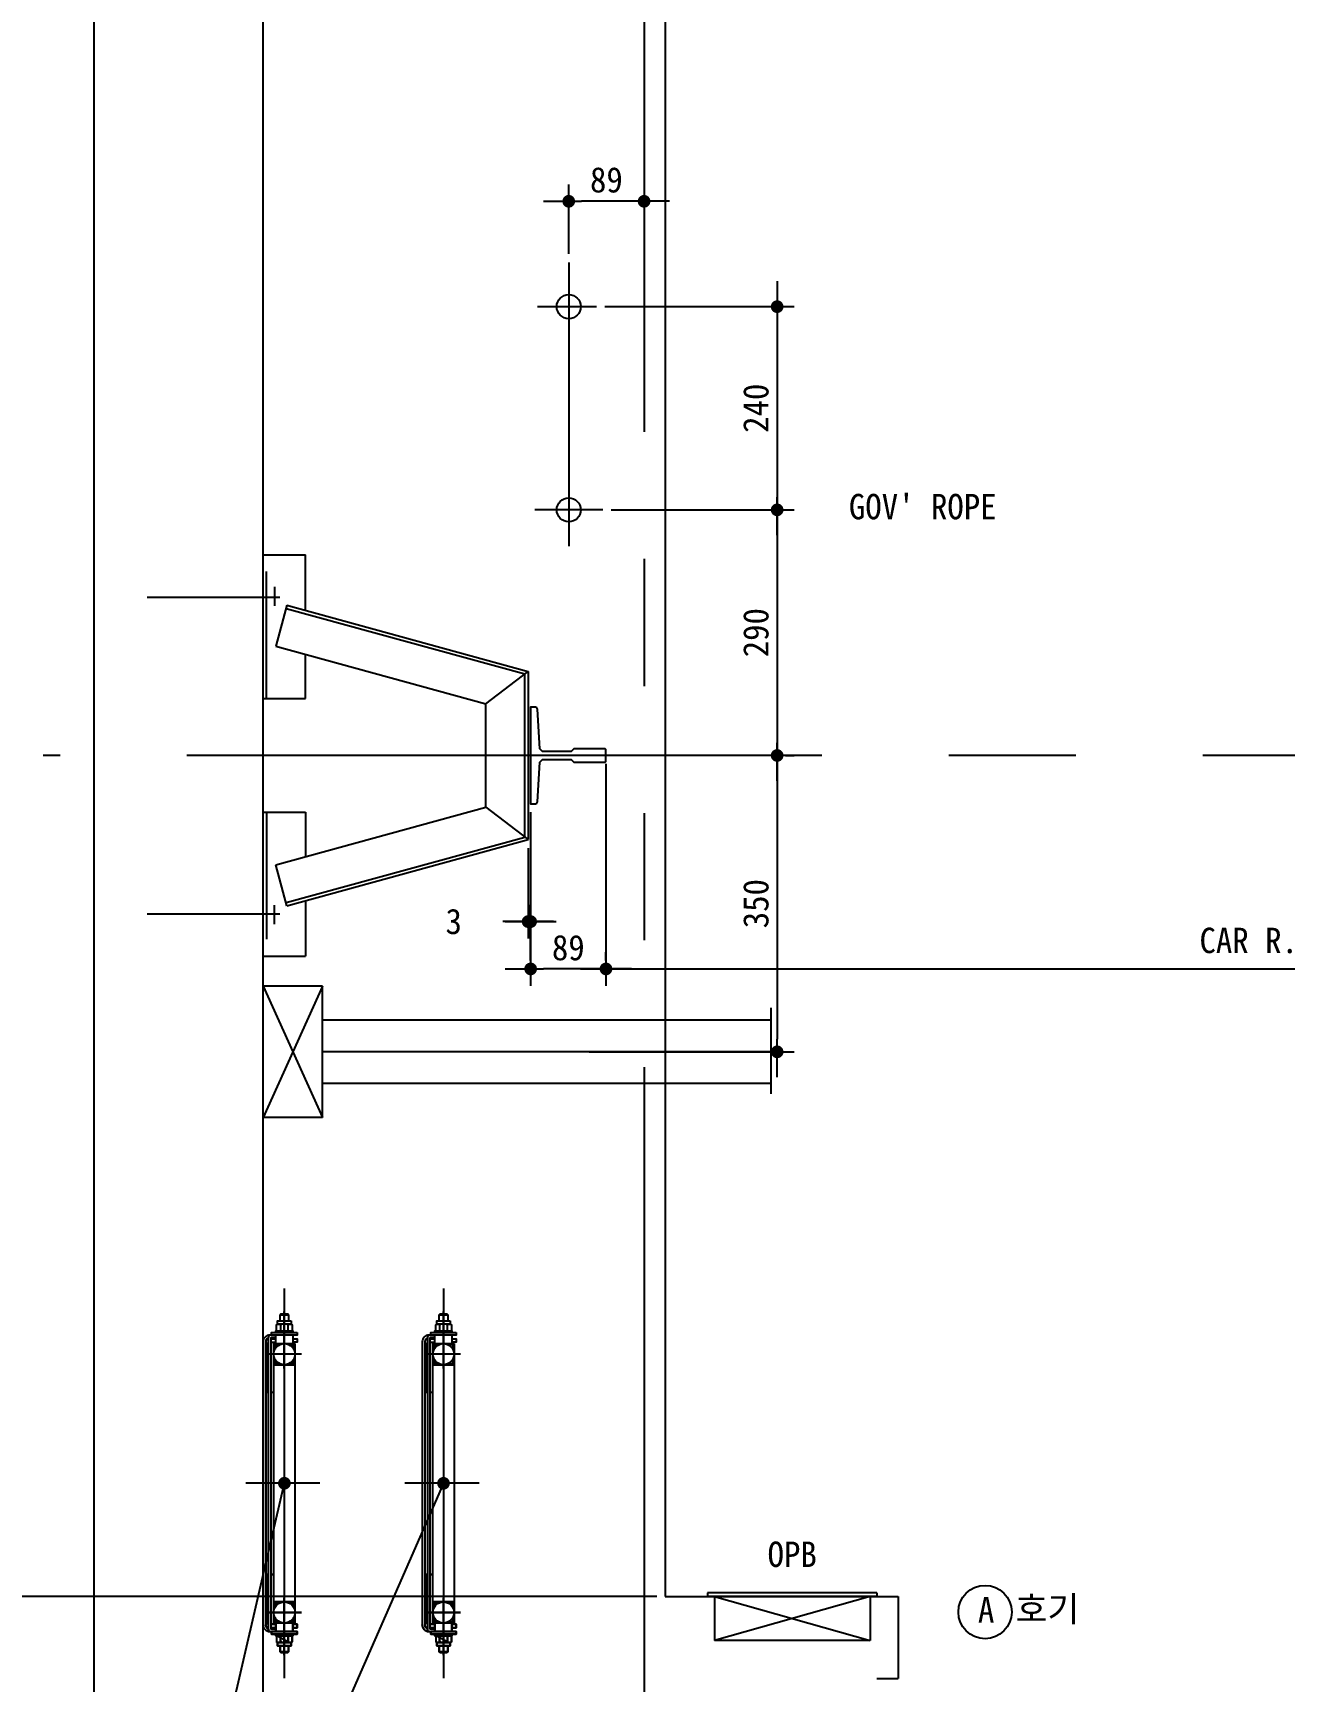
# Model space of a CAD drawing. Extents: x -9109 to 174251, y 57759 to 115528.
# Drawn here: x 43020 to 44498, y 111680 to 113627 of the extents above; entities that cross this region are included whole.
import ezdxf
from ezdxf.enums import TextEntityAlignment as Align

# ---------------------------------------------------------------- set-up
doc = ezdxf.new("R2010")
doc.units = 0
doc.header["$LTSCALE"] = 600
doc.header["$MEASUREMENT"] = 0
for name, pattern in [('CENTER', [2, 1.25, -0.25, 0.25, -0.25]), ('HIDDEN', [0.375, 0.25, -0.125]), ('PHANTOM', [2.5, 1.25, -0.25, 0.25, -0.25, 0.25, -0.25])]:
    doc.linetypes.add(name, pattern=pattern)
doc.layers.get('0').update_dxf_attribs({"linetype": 'CONTINUOUS'})
for name, color, linetype in [('1', 3, 'CONTINUOUS'), ('2', 4, 'HIDDEN'), ('3', 1, 'CENTER'), ('4', 6, 'PHANTOM'), ('A-DIMS', 7, 'CONTINUOUS')]:
    doc.layers.add(name, color=color, linetype=linetype)
doc.layers.add('A-MKXS-LEAD', color=7, linetype='CONTINUOUS', lineweight=25)
doc.layers.add('A-MKXS-TEXT1', color=3, linetype='CONTINUOUS', lineweight=25)
doc.styles.add('HY울릉도L', font='')
doc.styles.add('돋움체', font='')
doc.styles.get('HY울릉도L').set_extended_font_data('Dotum')
doc.styles.get('돋움체').set_extended_font_data('DotumChe')
doc.dimstyles.new('CDIM', dxfattribs={"dimtxt": 3, "dimasz": 1.5, "dimexe": 2, "dimexo": 1, "dimgap": 1, "dimtad": 1, "dimdec": 0, "dimrnd": 0.5, "dimzin": 0, "dimdsep": 32, "dimlunit": 6, "dimtxsty": 'HY울릉도L', "dimblk1": '_CIDOT', "dimblk2": '_CIDOT', "dimsah": 1, "dimcen": 5.5, "dimclrd": 2, "dimclre": 2, "dimclrt": 7, "dimadec": 0, "dimazin": 0, "dimtfac": 1, "dimtdec": 0, "dimtix": 1, "dimtmove": 2, "dimatfit": 1, "dimldrblk": '_CIDOT', "dimfxl": 1, "dimtolj": 1, "dimtzin": 0, "dimlwd": -1, "dimarcsym": 0})

# ---------------------------------------------------------------- blocks, each defined once
blk = doc.blocks.new('_CIDOT')
at = {"color": 0, "linetype": 'ByBlock'}
blk.add_line((2, 0), (-1, 0), dxfattribs=at)
at = {"color": 0, "linetype": 'ByBlock', "const_width": 0.5}
blk.add_lwpolyline([(-0.25, 0, 1), (0.25, 0, 1)], format="xyb", close=True, dxfattribs=at)
blk = doc.blocks.new('*D920')
at = {"layer": 'A-DIMS', "lineweight": -2, "transparency": 16777216}
for p, q in [((43757.1, 113880.4), (42832.1, 113880.4)), ((43757.1, 111780.4), (42832.1, 111780.4))]:
    blk.add_line(p, q, dxfattribs=at)
at = {"layer": 'A-DIMS', "transparency": 16777216}
blk.add_line((42852.1, 111795.4), (42852.1, 113865.4), dxfattribs=at)
at = {"layer": 'A-DIMS', "transparency": 16777216, "xscale": 15, "yscale": 15, "zscale": 15}
for p, rotation in [((42852.1, 113880.4), 90), ((42852.1, 111780.4), 270)]:
    blk.add_blockref('_CIDOT', p, dxfattribs=dict(at, rotation=rotation))
at = {"layer": 'A-DIMS', "color": 3, "transparency": 16777216, "insert": (42822.5, 112830.4), "char_height": 30, "attachment_point": 5, "rotation": 90, "style": '돋움체'}
blk.add_mtext('\\A1;{\\C7;CAR INSIDE(D) 2,100}', dxfattribs=at)
blk = doc.blocks.new('*D921')
at = {"layer": 'A-DIMS', "lineweight": -2, "transparency": 16777216}
for p, q in [((43732.1, 113905.4), (42472.1, 113905.4)), ((43732.1, 111623.4), (42472.1, 111623.4))]:
    blk.add_line(p, q, dxfattribs=at)
at = {"layer": 'A-DIMS', "transparency": 16777216}
blk.add_line((42492.1, 111638.4), (42492.1, 113890.4), dxfattribs=at)
at = {"layer": 'A-DIMS', "transparency": 16777216, "xscale": 15, "yscale": 15, "zscale": 15}
for p, rotation in [((42492.1, 113905.4), 90), ((42492.1, 111623.4), 270)]:
    blk.add_blockref('_CIDOT', p, dxfattribs=dict(at, rotation=rotation))
at = {"layer": 'A-DIMS', "color": 3, "transparency": 16777216, "insert": (42462.5, 112764.4), "char_height": 30, "attachment_point": 5, "rotation": 90, "style": '돋움체'}
blk.add_mtext('\\A1;{\\C7;CAR OUTSIDE(D) 2,282}', dxfattribs=at)
blk = doc.blocks.new('*D887')
at = {"layer": 'A-DIMS', "lineweight": -2, "transparency": 16777216}
for p, q in [((43695.7, 113303.4), (43919.3, 113303.4)), ((43703.3, 113063.4), (43919.3, 113063.4))]:
    blk.add_line(p, q, dxfattribs=at)
at = {"layer": 'A-DIMS', "transparency": 16777216}
blk.add_line((43899.3, 113288.4), (43899.3, 113078.4), dxfattribs=at)
at = {"layer": 'A-DIMS', "transparency": 16777216, "xscale": 15, "yscale": 15, "zscale": 15}
for p, rotation in [((43899.3, 113303.4), 90), ((43899.3, 113063.4), 270)]:
    blk.add_blockref('_CIDOT', p, dxfattribs=dict(at, rotation=rotation))
at = {"layer": 'A-DIMS', "color": 3, "transparency": 16777216, "insert": (43874.3, 113183.4), "char_height": 30, "attachment_point": 5, "rotation": 90, "style": '돋움체'}
blk.add_mtext('\\A1;240', dxfattribs=at)
blk = doc.blocks.new('*D888')
at = {"layer": 'A-DIMS', "lineweight": -2, "transparency": 16777216}
for p, q in [((43703.3, 113063.4), (43919.3, 113063.4)), ((43909.3, 112773.4), (43919.3, 112773.4))]:
    blk.add_line(p, q, dxfattribs=at)
at = {"layer": 'A-DIMS', "transparency": 16777216}
blk.add_line((43899.3, 113048.4), (43899.3, 112788.4), dxfattribs=at)
at = {"layer": 'A-DIMS', "transparency": 16777216, "xscale": 15, "yscale": 15, "zscale": 15}
for p, rotation in [((43899.3, 113063.4), 90), ((43899.3, 112773.4), 270)]:
    blk.add_blockref('_CIDOT', p, dxfattribs=dict(at, rotation=rotation))
at = {"layer": 'A-DIMS', "color": 3, "transparency": 16777216, "insert": (43874.3, 112918.4), "char_height": 30, "attachment_point": 5, "rotation": 90, "style": '돋움체'}
blk.add_mtext('\\A1;290', dxfattribs=at)
blk = doc.blocks.new('*D889')
at = {"layer": 'A-DIMS', "lineweight": -2, "transparency": 16777216}
for p, q in [((43909.3, 112773.4), (43919.3, 112773.4)), ((43677.1, 112423.4), (43919.3, 112423.4))]:
    blk.add_line(p, q, dxfattribs=at)
at = {"layer": 'A-DIMS', "transparency": 16777216}
blk.add_line((43899.3, 112758.4), (43899.3, 112438.4), dxfattribs=at)
at = {"layer": 'A-DIMS', "transparency": 16777216, "xscale": 15, "yscale": 15, "zscale": 15}
for p, rotation in [((43899.3, 112773.4), 90), ((43899.3, 112423.4), 270)]:
    blk.add_blockref('_CIDOT', p, dxfattribs=dict(at, rotation=rotation))
at = {"layer": 'A-DIMS', "color": 3, "transparency": 16777216, "insert": (43874.3, 112598.4), "char_height": 30, "attachment_point": 5, "rotation": 90, "style": '돋움체'}
blk.add_mtext('\\A1;350', dxfattribs=at)
blk = doc.blocks.new('*D890')
at = {"layer": 'A-DIMS', "lineweight": -2, "transparency": 16777216}
for p, q in [((43742.1, 113492), (43742.1, 113407.8)), ((43653.1, 113365.6), (43653.1, 113447.8))]:
    blk.add_line(p, q, dxfattribs=at)
at = {"layer": 'A-DIMS', "transparency": 16777216}
blk.add_line((43727.1, 113427.8), (43668.1, 113427.8), dxfattribs=at)
at = {"layer": 'A-DIMS', "transparency": 16777216, "xscale": 15, "yscale": 15, "zscale": 15, "rotation": 180}
blk.add_blockref('_CIDOT', (43653.1, 113427.8), dxfattribs=at)
at = {"layer": 'A-DIMS', "transparency": 16777216, "xscale": 15, "yscale": 15, "zscale": 15}
blk.add_blockref('_CIDOT', (43742.1, 113427.8), dxfattribs=at)
at = {"layer": 'A-DIMS', "color": 3, "transparency": 16777216, "insert": (43697.6, 113453), "char_height": 30, "attachment_point": 5, "style": '돋움체'}
blk.add_mtext('\\A1;89', dxfattribs=at)
blk = doc.blocks.new('*D893')
at = {"layer": 'A-DIMS', "lineweight": -2, "transparency": 16777216}
for p, q in [((43282.1, 114358.4), (42112.1, 114358.4)), ((43282.1, 111508.4), (42112.1, 111508.4))]:
    blk.add_line(p, q, dxfattribs=at)
at = {"layer": 'A-DIMS', "transparency": 16777216}
blk.add_line((42132.1, 114343.4), (42132.1, 111523.4), dxfattribs=at)
at = {"layer": 'A-DIMS', "transparency": 16777216, "xscale": 15, "yscale": 15, "zscale": 15}
for p, rotation in [((42132.1, 114358.4), 90), ((42132.1, 111508.4), 270)]:
    blk.add_blockref('_CIDOT', p, dxfattribs=dict(at, rotation=rotation))
at = {"layer": 'A-DIMS', "color": 3, "transparency": 16777216, "insert": (42104.3, 112933.4), "char_height": 30, "attachment_point": 5, "rotation": 90, "style": '돋움체'}
blk.add_mtext('\\A1;HD 2,850', dxfattribs=at)
blk = doc.blocks.new('*D895')
at = {"layer": 'A-DIMS', "lineweight": -2, "transparency": 16777216}
for p, q in [((42722.1, 112773.4), (42652.1, 112773.4)), ((43732.1, 111623.4), (42652.1, 111623.4))]:
    blk.add_line(p, q, dxfattribs=at)
at = {"layer": 'A-DIMS', "transparency": 16777216}
blk.add_line((42672.1, 112758.4), (42672.1, 111638.4), dxfattribs=at)
at = {"layer": 'A-DIMS', "transparency": 16777216, "xscale": 15, "yscale": 15, "zscale": 15}
for p, rotation in [((42672.1, 112773.4), 90), ((42672.1, 111623.4), 270)]:
    blk.add_blockref('_CIDOT', p, dxfattribs=dict(at, rotation=rotation))
at = {"layer": 'A-DIMS', "color": 3, "transparency": 16777216, "insert": (42644.3, 112198.4), "char_height": 30, "attachment_point": 5, "rotation": 90, "style": '돋움체'}
blk.add_mtext('\\A1;{\\C7;EE 1,150}', dxfattribs=at)
blk = doc.blocks.new('*D896')
at = {"layer": 'A-DIMS', "lineweight": -2, "transparency": 16777216}
for p, q in [((43608.1, 112706.4), (43608.1, 112501.3)), ((43697.1, 112531.3), (43697.1, 112541.3))]:
    blk.add_line(p, q, dxfattribs=at)
at = {"layer": 'A-DIMS', "transparency": 16777216}
blk.add_line((43682.1, 112521.3), (43623.1, 112521.3), dxfattribs=at)
at = {"layer": 'A-DIMS', "transparency": 16777216, "xscale": 15, "yscale": 15, "zscale": 15, "rotation": 180}
blk.add_blockref('_CIDOT', (43608.1, 112521.3), dxfattribs=at)
at = {"layer": 'A-DIMS', "transparency": 16777216, "xscale": 15, "yscale": 15, "zscale": 15}
blk.add_blockref('_CIDOT', (43697.1, 112521.3), dxfattribs=at)
at = {"layer": 'A-DIMS', "color": 3, "transparency": 16777216, "insert": (43652.6, 112546.3), "char_height": 30, "attachment_point": 5, "style": '돋움체'}
blk.add_mtext('\\A1;89', dxfattribs=at)
blk = doc.blocks.new('*D897')
at = {"layer": 'A-DIMS', "lineweight": -2, "transparency": 16777216}
for p, q in [((43605.1, 112664), (43605.1, 112557.2)), ((43608.1, 112531.3), (43608.1, 112597.2))]:
    blk.add_line(p, q, dxfattribs=at)
at = {"layer": 'A-DIMS', "transparency": 16777216}
for p, q in [((43590.1, 112577.2), (43575.1, 112577.2)), ((43608.1, 112577.2), (43605.1, 112577.2)), ((43623.1, 112577.2), (43638.1, 112577.2))]:
    blk.add_line(p, q, dxfattribs=at)
at = {"layer": 'A-DIMS', "transparency": 16777216, "xscale": 15, "yscale": 15, "zscale": 15, "rotation": 180}
blk.add_blockref('_CIDOT', (43608.1, 112577.2), dxfattribs=at)
at = {"layer": 'A-DIMS', "transparency": 16777216, "xscale": 15, "yscale": 15, "zscale": 15}
blk.add_blockref('_CIDOT', (43605.1, 112577.2), dxfattribs=at)
at = {"layer": 'A-DIMS', "color": 3, "transparency": 16777216, "insert": (43517.2, 112577.2), "char_height": 30, "attachment_point": 5, "style": '돋움체'}
blk.add_mtext('\\A1;3', dxfattribs=at)
blk = doc.blocks.new('*D898')
at = {"layer": 'A-DIMS', "lineweight": -2, "transparency": 16777216}
for p, q in [((42362.1, 112773.4), (42292.1, 112773.4)), ((43282.1, 111508.4), (42292.1, 111508.4))]:
    blk.add_line(p, q, dxfattribs=at)
at = {"layer": 'A-DIMS', "transparency": 16777216}
blk.add_line((42312.1, 112758.4), (42312.1, 111523.4), dxfattribs=at)
at = {"layer": 'A-DIMS', "transparency": 16777216, "xscale": 15, "yscale": 15, "zscale": 15}
for p, rotation in [((42312.1, 112773.4), 90), ((42312.1, 111508.4), 270)]:
    blk.add_blockref('_CIDOT', p, dxfattribs=dict(at, rotation=rotation))
at = {"layer": 'A-DIMS', "color": 3, "transparency": 16777216, "insert": (42284.3, 112140.9), "char_height": 30, "attachment_point": 5, "rotation": 90, "style": '돋움체'}
blk.add_mtext('\\A1;1,265', dxfattribs=at)
blk = doc.blocks.new('18K')
blk.add_lwpolyline([(-5.6, -57, -0.396891), (-8.1, -54.6), (-10.8, -8), (-14.1, -4.8), (-47.8, -4.8), (-51, -8), (-88, -8), (-89, -7), (-89, 7), (-88, 8), (-51, 8), (-47.8, 4.8), (-14.1, 4.8), (-10.8, 8), (-8.1, 54.6, -0.396891), (-5.6, 57), (0, 57), (0, -57)], format="xyb", close=True)
blk = doc.blocks.new('*D904')
at = {"layer": 'A-DIMS', "lineweight": -2, "transparency": 16777216}
for p, q in [((43697.1, 112763.4), (43697.1, 112501.3)), ((45487.1, 112763.4), (45487.1, 112501.3))]:
    blk.add_line(p, q, dxfattribs=at)
at = {"layer": 'A-DIMS', "transparency": 16777216}
blk.add_line((43712.1, 112521.3), (45472.1, 112521.3), dxfattribs=at)
at = {"layer": 'A-DIMS', "transparency": 16777216, "xscale": 15, "yscale": 15, "zscale": 15, "rotation": 180}
blk.add_blockref('_CIDOT', (43697.1, 112521.3), dxfattribs=at)
at = {"layer": 'A-DIMS', "transparency": 16777216, "xscale": 15, "yscale": 15, "zscale": 15}
blk.add_blockref('_CIDOT', (45487.1, 112521.3), dxfattribs=at)
at = {"layer": 'A-DIMS', "color": 3, "transparency": 16777216, "insert": (44592.1, 112551), "char_height": 30, "attachment_point": 5, "style": '돋움체'}
blk.add_mtext('\\A1;{\\C256;CAR R.G 1,790(T-18K)}', dxfattribs=at)
blk = doc.blocks.new('GMCP')
for p, q in [((-35, -77.5), (-35, 77.5)), ((-35, 77.5), (35, 77.5)), ((-35, -77.5), (35, -77.5))]:
    blk.add_line(p, q)
at = {"layer": '1'}
for p, q in [((35, 77.5), (-35, -77.5)), ((-35, 77.5), (35, -77.5))]:
    blk.add_line(p, q, dxfattribs=at)
at = {"layer": '4'}
for p, q in [((-565, -49.7), (-565, 52)), ((-565, 37.5), (-35, 37.5)), ((-565, 0), (-35, 0)), ((-565, -37.5), (-35, -37.5))]:
    blk.add_line(p, q, dxfattribs=at)
blk = doc.blocks.new('bra2')
for p, q in [((0, 0), (-50, 0)), ((-50, 0), (-50, -52.3)), ((-50, -104.1), (-50, -170)), ((0, -170), (-50, -170))]:
    blk.add_line(p, q)
at = {"layer": '1', "color": 7}
for p, q in [((-13.4, -132.1), (-13.4, -109.7)), ((137.1, -120), (-19.5, -120))]:
    blk.add_line(p, q, dxfattribs=at)
at = {"layer": '2'}
blk.add_line((-4, 0), (-4, -170), dxfattribs=at)
blk = doc.blocks.new('*D913')
at = {"layer": 'A-DIMS', "lineweight": -2, "transparency": 16777216}
for p, q in [((43732.1, 113905.4), (42652.1, 113905.4)), ((42502.1, 112773.4), (42692.1, 112773.4))]:
    blk.add_line(p, q, dxfattribs=at)
at = {"layer": 'A-DIMS', "transparency": 16777216}
blk.add_line((42672.1, 113890.4), (42672.1, 112788.4), dxfattribs=at)
at = {"layer": 'A-DIMS', "transparency": 16777216, "xscale": 15, "yscale": 15, "zscale": 15}
for p, rotation in [((42672.1, 113905.4), 90), ((42672.1, 112773.4), 270)]:
    blk.add_blockref('_CIDOT', p, dxfattribs=dict(at, rotation=rotation))
at = {"layer": 'A-DIMS', "color": 3, "transparency": 16777216, "insert": (42644.3, 113339.4), "char_height": 30, "attachment_point": 5, "rotation": 90, "style": '돋움체'}
blk.add_mtext('\\A1;{\\C256;1,132}', dxfattribs=at)
blk = doc.blocks.new('*D914')
at = {"layer": 'A-DIMS', "lineweight": -2, "transparency": 16777216}
for p, q in [((43282.1, 114358.4), (42292.1, 114358.4)), ((42362.1, 112773.4), (42292.1, 112773.4))]:
    blk.add_line(p, q, dxfattribs=at)
at = {"layer": 'A-DIMS', "transparency": 16777216}
blk.add_line((42312.1, 112788.4), (42312.1, 114343.4), dxfattribs=at)
at = {"layer": 'A-DIMS', "transparency": 16777216, "xscale": 15, "yscale": 15, "zscale": 15}
for p, rotation in [((42312.1, 114358.4), 90), ((42312.1, 112773.4), 270)]:
    blk.add_blockref('_CIDOT', p, dxfattribs=dict(at, rotation=rotation))
at = {"layer": 'A-DIMS', "color": 3, "transparency": 16777216, "insert": (42284.3, 113565.9), "char_height": 30, "attachment_point": 5, "rotation": 90, "style": '돋움체'}
blk.add_mtext('\\A1;1,585', dxfattribs=at)
blk = doc.blocks.new('OPBB')
at = {"color": 7}
for p, q in [((100, 4), (-100, 4)), ((100, 0), (-100, 0)), ((92, -52), (-92, -52))]:
    blk.add_line(p, q, dxfattribs=at)
for p, q in [((-100, 4), (-100, 0)), ((-92, 0), (-92, -52)), ((100, 4), (100, 0)), ((92, 0), (92, -52))]:
    blk.add_line(p, q)
at = {"layer": '1'}
for p, q in [((-92, 0), (92, -52)), ((92, 0), (-92, -52))]:
    blk.add_line(p, q, dxfattribs=at)

msp = doc.modelspace()

# ---------------------------------------------------------------- linework, layer by layer
for p, q in [((43092.1, 114558.4), (43092.1, 111308.4)), ((43292.1, 111508.4), (43292.1, 114358.4)), ((43767.1, 113880.4), (43767.1, 111780.4)), ((43767.1, 111780.4), (44042.1, 111780.4)), ((44042.1, 111780.4), (44042.1, 111683.4)), ((44017.1, 111683.4), (44042.1, 111683.4))]:
    msp.add_line(p, q)
for centre in [(43653.1, 113303.4), (43653.1, 113063.4)]:
    msp.add_circle(centre, 14.2)
at = {"layer": '1'}
for p, q in [((43320.1, 112950.8), (43307.2, 112902.3)), ((43319.1, 112946.9), (43601.1, 112869.7)), ((43320.1, 112950.8), (43605.1, 112872.7)), ((43307.2, 112902.4), (43555.1, 112834.4)), ((43555.1, 112834.4), (43605.1, 112872.7)), ((43601.1, 112677.1), (43601.1, 112869.7)), ((43605.1, 112872.7), (43605.1, 112674)), ((43555.1, 112712.4), (43555.1, 112834.4)), ((43307.2, 112644.3), (43555.1, 112712.4)), ((43555.1, 112712.4), (43605.1, 112674)), ((43319.1, 112599.9), (43601.1, 112677.1)), ((43320.1, 112596), (43605.1, 112674)), ((43320.1, 112596), (43307.2, 112644.4)), ((43312.1, 112112.9), (43322.1, 112112.9)), ((43317.1, 112049.3), (43317.1, 112116.9)), ((43500.1, 112112.9), (43510.1, 112112.9)), ((43505.1, 112049.3), (43505.1, 112116.9)), ((43298.1, 112085.6), (43298.1, 111742.2)), ((43301.2, 112084.4), (43307.1, 112084.4)), ((43327.1, 112088.9), (43327.1, 112078.9)), ((43486.1, 112085.6), (43486.1, 111742.2)), ((43489.2, 112084.4), (43495.1, 112084.4)), ((43515.1, 112088.9), (43515.1, 112078.9)), ((43304.6, 112053.9), (43329.6, 112053.9)), ((43492.6, 112053.9), (43517.6, 112053.9)), ((43295.1, 112021.4), (43298.1, 112021.4)), ((43301.1, 112021.4), (43304.6, 112021.4)), ((43483.1, 112021.4), (43486.1, 112021.4)), ((43489.1, 112021.4), (43492.6, 112021.4)), ((43317.1, 111711.1), (43317.1, 111778.6)), ((43317.1, 111778.5), (43317.1, 111710.9)), ((43505.1, 111711.1), (43505.1, 111778.6)), ((43505.1, 111778.5), (43505.1, 111710.9)), ((43299.8, 111738.9), (43302.1, 111738.9)), ((43487.8, 111738.9), (43490.1, 111738.9))]:
    msp.add_line(p, q, dxfattribs=at)
for points in [[(43307.9, 112093.9), (43307.9, 112101.2, -0.309401), (43312.5, 112101.2), (43312.5, 112093.9)], [(43321.7, 112093.9), (43321.7, 112101.2, 0.154701), (43312.5, 112101.2)], [(43321.7, 112101.2, -0.309401), (43326.4, 112101.2), (43326.4, 112093.9)], [(43495.9, 112093.9), (43495.9, 112101.2, -0.309401), (43500.5, 112101.2), (43500.5, 112093.9)], [(43509.7, 112093.9), (43509.7, 112101.2, 0.154701), (43500.5, 112101.2)], [(43509.7, 112101.2, -0.309401), (43514.4, 112101.2), (43514.4, 112093.9)], [(43302.1, 112088.9), (43299.8, 112088.9, 0.414214), (43292.1, 112081.2), (43292.1, 111746.6, 0.414214), (43299.8, 111738.9, -0.414214), (43292.1, 111746.6)], [(43307.1, 112078.9), (43307.1, 112088.9), (43301.4, 112088.9, 0.415821), (43298.1, 112085.6, 0.309529), (43295.1, 112081.2), (43295.1, 111746.6, 0.309529), (43298.1, 111742.2, -0.309529), (43295.1, 111746.6)], [(43307.1, 112085.9), (43301.4, 112085.9, 0.414214), (43301.1, 112085.6), (43301.1, 111742.2, 0.414214), (43301.4, 111741.9), (43307.1, 111741.9), (43301.4, 111741.9, -0.414214), (43301.1, 111742.2)], [(43490.1, 112088.9), (43487.8, 112088.9, 0.414214), (43480.1, 112081.2), (43480.1, 111746.6, 0.414214), (43487.8, 111738.9, -0.414214), (43480.1, 111746.6)], [(43495.1, 112078.9), (43495.1, 112088.9), (43489.4, 112088.9, 0.415821), (43486.1, 112085.6, 0.309529), (43483.1, 112081.2), (43483.1, 111746.6, 0.309529), (43486.1, 111742.2, -0.309529), (43483.1, 111746.6)], [(43495.1, 112085.9), (43489.4, 112085.9, 0.414214), (43489.1, 112085.6), (43489.1, 111742.2, 0.414214), (43489.4, 111741.9), (43495.1, 111741.9), (43489.4, 111741.9, -0.414214), (43489.1, 111742.2)], [(43296.1, 112021.4), (43296.1, 112076.7, -0.279701), (43298.1, 112080)], [(43484.1, 112021.4), (43484.1, 112076.7, -0.279701), (43486.1, 112080)], [(43298.1, 111742.2, 0.415821), (43301.4, 111738.9), (43307.1, 111738.9)], [(43486.1, 111742.2, 0.415821), (43489.4, 111738.9), (43495.1, 111738.9)], [(43321.7, 111726.6, -0.154701), (43312.5, 111726.6, -0.309401), (43307.9, 111726.6)], [(43509.7, 111726.6, -0.154701), (43500.5, 111726.6, -0.309401), (43495.9, 111726.6)]]:
    msp.add_lwpolyline(points, format="xyb", dxfattribs=at)
for points in [[(43325.1, 112105.8), (43325.1, 112101.9), (43309.1, 112101.9), (43309.1, 112105.8)], [(43513.1, 112105.8), (43513.1, 112101.9), (43497.1, 112101.9), (43497.1, 112105.8)], [(43332.1, 112091.9), (43332.1, 112088.9), (43302.1, 112088.9), (43302.1, 112091.9)], [(43520.1, 112091.9), (43520.1, 112088.9), (43490.1, 112088.9), (43490.1, 112091.9)], [(43329.6, 112078.9), (43329.6, 111748.9), (43304.6, 111748.9), (43304.6, 112078.9)], [(43517.6, 112078.9), (43517.6, 111748.9), (43492.6, 111748.9), (43492.6, 112078.9)], [(43295.1, 111806.4), (43298.1, 111806.4)], [(43301.1, 111806.4), (43304.6, 111806.4)], [(43483.1, 111806.4), (43486.1, 111806.4)], [(43489.1, 111806.4), (43492.6, 111806.4)], [(43304.6, 111773.9), (43329.6, 111773.9)], [(43306.1, 111772.4), (43311.2, 111772.4), (43306.1, 111772.4), (43306.1, 111767.3)], [(43328.1, 111772.4), (43328.1, 111767.3), (43328.1, 111772.4), (43323.1, 111772.4)], [(43492.6, 111773.9), (43517.6, 111773.9)], [(43494.1, 111772.4), (43499.2, 111772.4), (43494.1, 111772.4), (43494.1, 111767.3)], [(43516.1, 111772.4), (43516.1, 111767.3), (43516.1, 111772.4), (43511.1, 111772.4)], [(43306.1, 111750.4), (43306.1, 111755.5), (43306.1, 111750.4), (43311.2, 111750.4)], [(43328.1, 111750.4), (43323.1, 111750.4), (43328.1, 111750.4), (43328.1, 111755.5)], [(43494.1, 111750.4), (43494.1, 111755.5), (43494.1, 111750.4), (43499.2, 111750.4)], [(43516.1, 111750.4), (43511.1, 111750.4), (43516.1, 111750.4), (43516.1, 111755.5)], [(43301.2, 111743.4), (43307.1, 111743.4)], [(43332.1, 111738.9), (43332.1, 111735.9), (43302.1, 111735.9), (43302.1, 111738.9)], [(43332.1, 111735.9), (43332.1, 111738.9), (43302.1, 111738.9), (43302.1, 111735.9)], [(43307.1, 111738.9), (43307.1, 111748.9)], [(43307.1, 111747.4), (43307.1, 111746.9), (43307.1, 111746.9)], [(43327.1, 111733.9), (43307.1, 111733.9), (43307.1, 111735.9), (43307.1, 111733.9), (43327.1, 111733.9), (43327.1, 111735.9)], [(43312.5, 111733.9), (43312.5, 111726.6)], [(43321.7, 111733.9), (43321.7, 111726.6)], [(43326.4, 111733.9), (43326.4, 111726.6)], [(43327.1, 111738.9), (43327.1, 111748.9)], [(43332.1, 111743.4), (43332.1, 111747.4), (43327.1, 111747.4), (43332.1, 111747.4), (43332.1, 111743.4), (43327.1, 111743.4)], [(43489.2, 111743.4), (43495.1, 111743.4)], [(43520.1, 111738.9), (43520.1, 111735.9), (43490.1, 111735.9), (43490.1, 111738.9)], [(43520.1, 111735.9), (43520.1, 111738.9), (43490.1, 111738.9), (43490.1, 111735.9)], [(43495.1, 111738.9), (43495.1, 111748.9)], [(43495.1, 111747.4), (43495.1, 111746.9), (43495.1, 111746.9)], [(43515.1, 111733.9), (43495.1, 111733.9), (43495.1, 111735.9), (43495.1, 111733.9), (43515.1, 111733.9), (43515.1, 111735.9)], [(43500.5, 111733.9), (43500.5, 111726.6)], [(43509.7, 111733.9), (43509.7, 111726.6)], [(43514.4, 111733.9), (43514.4, 111726.6)], [(43515.1, 111738.9), (43515.1, 111748.9)], [(43520.1, 111743.4), (43520.1, 111747.4), (43515.1, 111747.4), (43520.1, 111747.4), (43520.1, 111743.4), (43515.1, 111743.4)], [(43325.1, 111725.9), (43325.1, 111722), (43309.1, 111722), (43309.1, 111725.9)], [(43325.1, 111722), (43325.1, 111725.9), (43309.1, 111725.9), (43309.1, 111722)], [(43321.1, 111713.9), (43313.1, 111713.9), (43312.1, 111714.9), (43312.1, 111722), (43312.1, 111714.9), (43313.1, 111713.9), (43321.1, 111713.9), (43322.1, 111714.9), (43322.1, 111722), (43322.1, 111714.9), (43312.1, 111714.9), (43322.1, 111714.9)], [(43513.1, 111725.9), (43513.1, 111722), (43497.1, 111722), (43497.1, 111725.9)], [(43513.1, 111722), (43513.1, 111725.9), (43497.1, 111725.9), (43497.1, 111722)], [(43509.1, 111713.9), (43501.1, 111713.9), (43500.1, 111714.9), (43500.1, 111722), (43500.1, 111714.9), (43501.1, 111713.9), (43509.1, 111713.9), (43510.1, 111714.9), (43510.1, 111722), (43510.1, 111714.9), (43500.1, 111714.9), (43510.1, 111714.9)]]:
    msp.add_lwpolyline(points, close=True, dxfattribs=at)
for points in [[(43312.1, 112105.8), (43312.1, 112112.9), (43313.1, 112113.9), (43321.1, 112113.9), (43322.1, 112112.9), (43322.1, 112105.8)], [(43500.1, 112105.8), (43500.1, 112112.9), (43501.1, 112113.9), (43509.1, 112113.9), (43510.1, 112112.9), (43510.1, 112105.8)], [(43307.1, 112091.9), (43307.1, 112093.9), (43327.1, 112093.9), (43327.1, 112091.9)], [(43327.1, 112084.4), (43332.1, 112084.4), (43332.1, 112080.4), (43327.1, 112080.4)], [(43495.1, 112091.9), (43495.1, 112093.9), (43515.1, 112093.9), (43515.1, 112091.9)], [(43515.1, 112084.4), (43520.1, 112084.4), (43520.1, 112080.4), (43515.1, 112080.4)], [(43301.1, 112080.4), (43307.1, 112080.4), (43307.1, 112080.9), (43307.1, 112080.9), (43307.1, 112080.9)], [(43311.2, 112077.4), (43306.1, 112077.4), (43306.1, 112072.3)], [(43328.1, 112072.3), (43328.1, 112077.4), (43323.1, 112077.4)], [(43489.1, 112080.4), (43495.1, 112080.4), (43495.1, 112080.9), (43495.1, 112080.9), (43495.1, 112080.9)], [(43499.2, 112077.4), (43494.1, 112077.4), (43494.1, 112072.3)], [(43516.1, 112072.3), (43516.1, 112077.4), (43511.1, 112077.4)], [(43306.1, 112060.5), (43306.1, 112055.4), (43311.2, 112055.4)], [(43323.1, 112055.4), (43328.1, 112055.4), (43328.1, 112060.5)], [(43494.1, 112060.5), (43494.1, 112055.4), (43499.2, 112055.4)], [(43511.1, 112055.4), (43516.1, 112055.4), (43516.1, 112060.5)], [(43301.2, 111747.4), (43307.1, 111747.4), (43301.1, 111747.4)], [(43489.2, 111747.4), (43495.1, 111747.4), (43489.1, 111747.4)]]:
    msp.add_lwpolyline(points, dxfattribs=at)
for points in [[(43298.1, 111747.8, -0.279701), (43296.1, 111751.1), (43296.1, 111806.4), (43296.1, 111751.1, 0.279701)], [(43486.1, 111747.8, -0.279701), (43484.1, 111751.1), (43484.1, 111806.4), (43484.1, 111751.1, 0.279701)], [(43298.1, 111743.6, -0.092348), (43295.5, 111744.7, 0.092348)], [(43307.9, 111733.9), (43307.9, 111726.6, 0.309401), (43312.5, 111726.6, 0.154701), (43321.7, 111726.6, 0.309401), (43326.4, 111726.6, -0.309401), (43321.7, 111726.6)], [(43486.1, 111743.6, -0.092348), (43483.5, 111744.7, 0.092348)], [(43495.9, 111733.9), (43495.9, 111726.6, 0.309401), (43500.5, 111726.6, 0.154701), (43509.7, 111726.6, 0.309401), (43514.4, 111726.6, -0.309401), (43509.7, 111726.6)]]:
    msp.add_lwpolyline(points, format="xyb", close=True, dxfattribs=at)
for centre, radius in [((43317.1, 112066.4), 12.5), ((43505.1, 112066.4), 12.5), ((44144.9, 111761.9), 31.5), ((43317.1, 111761.4), 12.5), ((43317.1, 111761.4), 12.5), ((43505.1, 111761.4), 12.5), ((43505.1, 111761.4), 12.5)]:
    msp.add_circle(centre, radius, dxfattribs=at)
for centre in [(43299.8, 112076.7), (43487.8, 112076.7)]:
    msp.add_arc(centre, 7.7, 102.8199, 123.9246, dxfattribs=at)
at = {"layer": '3'}
for p, q in [((43653.1, 113355.6), (43653.1, 113020.6)), ((43616.2, 113303.4), (43685.7, 113303.4)), ((43693.3, 113063.4), (43613.1, 113063.4)), ((46352.1, 112773.4), (43032.1, 112773.4)), ((43317.1, 112143.9), (43317.1, 111683.9)), ((43505.1, 112143.9), (43505.1, 111683.9)), ((43337.2, 112066.4), (43297.1, 112066.4)), ((43525.2, 112066.4), (43485.1, 112066.4)), ((43359.1, 111913.9), (43271.6, 111913.9)), ((43547.1, 111913.9), (43459.6, 111913.9))]:
    msp.add_line(p, q, dxfattribs=at)
for points in [[(43337.2, 111761.4), (43297.1, 111761.4)], [(43525.2, 111761.4), (43485.1, 111761.4)]]:
    msp.add_lwpolyline(points, close=True, dxfattribs=at)
at = {"layer": '4'}
msp.add_line((43742.1, 113905.4), (43742.1, 111623.4), dxfattribs=at)
at = {"layer": 'A-MKXS-LEAD'}
for p in [(43317.1, 111913.9), (43505.1, 111913.9)]:
    msp.add_line(p, (43106.6, 111006.5), dxfattribs=at)
msp.add_lwpolyline([(43693.3, 113063.4, 0, 10, 0), (43723.3, 113063.4, 0, 0, 0), (43767.7, 113063.4, 0, 0, 0), (43964.9, 113063.4, 0, 0, 0)], format="xyseb", dxfattribs=at)
at = {"layer": 'A-MKXS-LEAD', "const_width": 7.5}
for points in [[(43313.4, 111913.9, 1), (43320.9, 111913.9, 1)], [(43501.4, 111913.9, 1), (43508.9, 111913.9, 1)]]:
    msp.add_lwpolyline(points, format="xyb", close=True, dxfattribs=at)

# ---------------------------------------------------------------- block references
at = {"xscale": -1, "rotation": 359.9999999999978}
msp.add_blockref('GMCP', (43327.1, 112423.4), dxfattribs=at)
msp.add_blockref('OPBB', (43917.1, 111780.4))
at = {"layer": '1', "rotation": 179.9999999999978}
msp.add_blockref('bra2', (43292.1, 112840.5), dxfattribs=at)
at = {"layer": '1', "xscale": -1, "rotation": 359.9999999999978}
for name, p in [('18K', (43608.1, 112773.4)), ('bra2', (43292.1, 112706.3))]:
    msp.add_blockref(name, p, dxfattribs=at)

# ---------------------------------------------------------------- texts
at = {"layer": 'A-MKXS-TEXT1', "style": '돋움체'}
msp.add_text("GOV' ROPE", height=30, dxfattribs=at).set_placement((44071.3, 113067.8), align=Align.MIDDLE)
for s, p in [('OPB', (43917.1, 111830.1)), ('A', (44146.2, 111764.5))]:
    msp.add_text(s, height=30, dxfattribs=at).set_placement(p, align=Align.MIDDLE_CENTER)
msp.add_text('호기', height=30, dxfattribs=at).set_placement((44181, 111750.4))

# ---------------------------------------------------------------- dimensions: what is measured, and where the dimension line sits
at = {"layer": 'A-DIMS'}
for base, p1, p2, angle, text, picture, middle in [((42132.1, 111508.4), (43292.1, 114358.4), (43292.1, 111508.4), 90, 'HD <>', '*D893', (42104.3, 112933.4)), ((42492.1, 113905.4), (43742.1, 111623.4), (43742.1, 113905.4), 90, '{\\C7;CAR OUTSIDE(D) <>}', '*D921', (42462.5, 112764.4)), ((42672.1, 112773.4), (43742.1, 113905.4), (42492.1, 112773.4), 90, '{\\C256;<>}', '*D913', (42644.3, 113339.4)), ((42852.1, 113880.4), (43767.1, 111780.4), (43767.1, 113880.4), 90, '{\\C7;CAR INSIDE(D) <>}', '*D920', (42822.5, 112830.4)), ((42672.1, 111623.4), (42732.1, 112773.4), (43742.1, 111623.4), 90, '{\\C7;EE <>}', '*D895', (42644.3, 112198.4)), ((45487.1, 112521.3), (43697.1, 112773.4), (45487.1, 112773.4), 180, '{\\C256;CAR R.G <>(T-18K)}', '*D904', (44592.1, 112551))]:
    dim = msp.add_linear_dim(base=base, p1=p1, p2=p2, angle=angle, text=text, dimstyle='CDIM', override={"dimscale": 10, "dimtxsty": '돋움체', "dimclrd": 256, "dimclre": 256, "dimclrt": 3}, dxfattribs=at)
    dim.commit()
    dim.dimension.update_dxf_attribs({"geometry": picture, "text_midpoint": middle})
for base, p1, p2, picture, middle in [((42312.1, 114358.4), (42372.1, 112773.4), (43292.1, 114358.4), '*D914', (42284.3, 113565.9)), ((43899.3, 113063.4), (43685.7, 113303.4), (43693.3, 113063.4), '*D887', (43874.3, 113183.4)), ((43899.3, 112773.4), (43693.3, 113063.4), (43899.3, 112773.4), '*D888', (43874.3, 112918.4)), ((42312.1, 111508.4), (42372.1, 112773.4), (43292.1, 111508.4), '*D898', (42284.3, 112140.9)), ((43899.3, 112423.4), (43899.3, 112773.4), (43667.1, 112423.4), '*D889', (43874.3, 112598.4))]:
    dim = msp.add_linear_dim(base=base, p1=p1, p2=p2, angle=90, dimstyle='CDIM', override={"dimscale": 10, "dimtxsty": '돋움체', "dimclrd": 256, "dimclre": 256, "dimclrt": 3}, dxfattribs=at)
    dim.commit()
    dim.dimension.update_dxf_attribs({"geometry": picture, "text_midpoint": middle})
for base, p1, p2, picture, middle in [((43653.1, 113427.8), (43742.1, 113502), (43653.1, 113355.6), '*D890', (43697.6, 113453)), ((43605.1, 112577.2), (43608.1, 112521.3), (43605.1, 112674), '*D897', (43517.2, 112577.2))]:
    dim = msp.add_linear_dim(base=base, p1=p1, p2=p2, dimstyle='CDIM', override={"dimscale": 10, "dimtxsty": '돋움체', "dimclrd": 256, "dimclre": 256, "dimclrt": 3}, dxfattribs=at)
    dim.commit()
    dim.dimension.update_dxf_attribs({"geometry": picture, "text_midpoint": middle, "dimtype": 160})
dim = msp.add_linear_dim(base=(43608.1, 112521.3), p1=(43697.1, 112521.3), p2=(43608.1, 112716.4), dimstyle='CDIM', override={"dimscale": 10, "dimtxsty": '돋움체', "dimclrd": 256, "dimclre": 256, "dimclrt": 3}, dxfattribs=at)
dim.commit()
dim.dimension.update_dxf_attribs({"geometry": '*D896', "text_midpoint": (43652.6, 112546.3)})

doc.saveas('drawing.dxf')
